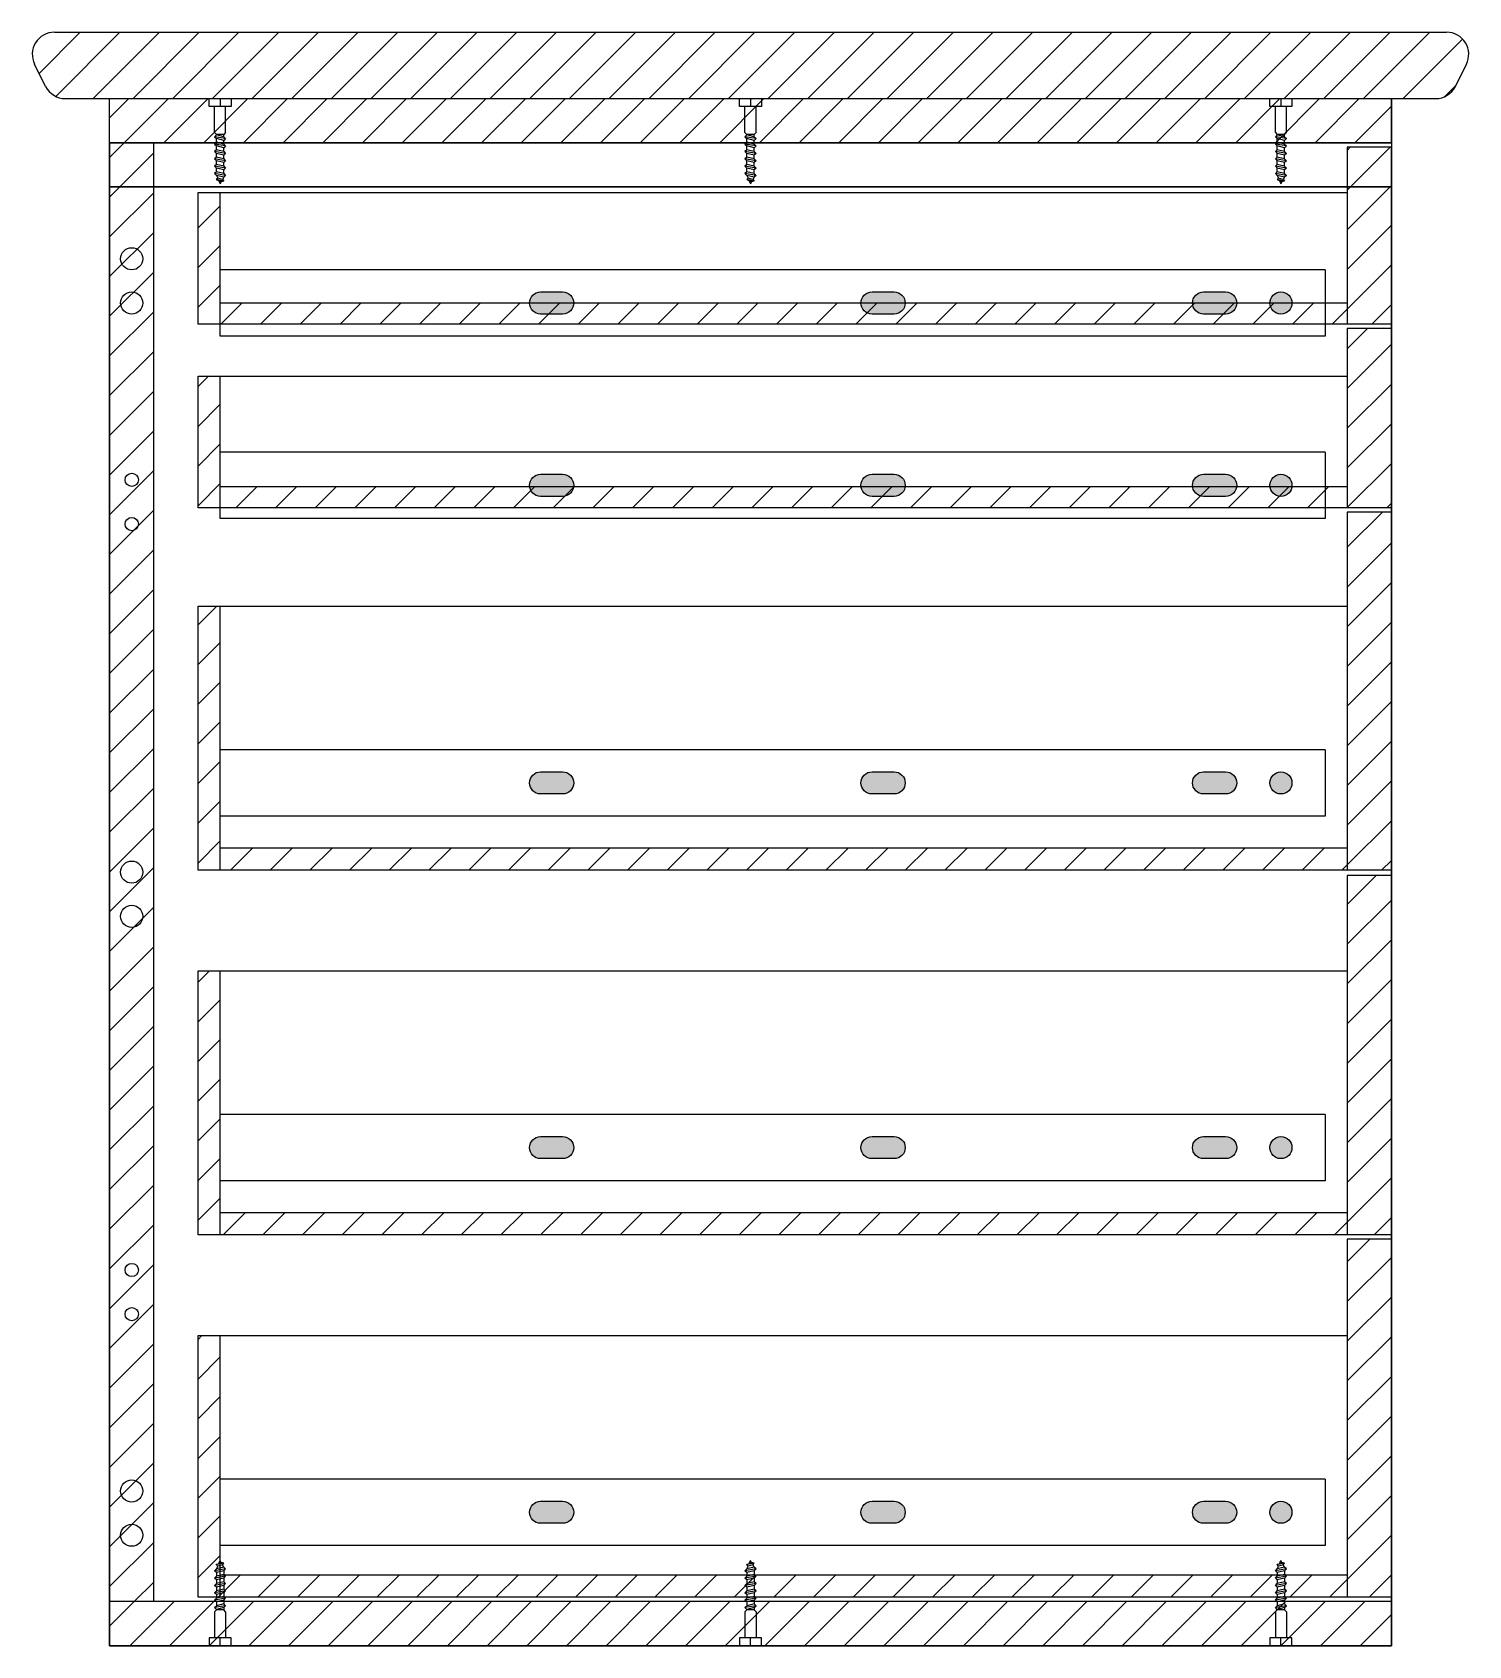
# Model space of a CAD drawing. Header units: millimetres. Extents: x 1393 to 2931, y 1684 to 2142.
# Drawn here: x 1393.4 to 1458.4, y 1723.1 to 1796.1 of the extents above; entities that cross this region are included whole.
import ezdxf

# ---------------------------------------------------------------- set-up
doc = ezdxf.new("R2010")
doc.units = ezdxf.units.MM
for name, color, linetype in [('Disegno', 7, 'Continuous'), ('G-ANNO-TEXT', 3, 'Continuous'), ('Layer1', 8, 'Continuous'), ('viti', 3, 'Continuous')]:
    doc.layers.add(name, color=color, linetype=linetype)
pattern_1 = [(45, (-281.8138, -211.5778), (-0.8980256, 0.8980256), [])]
pattern_2 = [(45, (-281.8138, -211.5778), (-0.8980256, 0.8980256), [])]

msp = doc.modelspace()

# ---------------------------------------------------------------- hatches: boundary and pattern name
at = {"layer": 'Disegno'}
h = msp.add_hatch(dxfattribs=at)
h.set_pattern_fill('ANSI31', color=3, scale=0.4)
h.paths.add_polyline_path([(1458.33, 1794.678, 0.557537), (1457.435, 1796.125), (1394.435, 1796.125, 0.557537), (1393.541, 1794.678), (1394.041, 1793.678, 0.284079), (1394.935, 1793.125), (1456.935, 1793.125, 0.284079), (1457.83, 1793.678)])
h = msp.add_hatch(dxfattribs=at)
h.set_pattern_fill('ANSI31', color=3, scale=0.4)
h.set_pattern_definition(pattern_2)
h.paths.add_polyline_path([(1452.935, 1782.925), (1454.935, 1782.925), (1454.935, 1790.925), (1452.935, 1790.925)])
h = msp.add_hatch(dxfattribs=at)
h.set_pattern_fill('ANSI31', color=3, scale=0.4)
h.set_pattern_definition(pattern_2)
h.paths.add_polyline_path([(1400.935, 1782.925), (1401.935, 1782.925), (1401.935, 1788.875), (1400.935, 1788.875)])
h = msp.add_hatch(color=2, dxfattribs=at)
h.dxf.hatch_style = 1
h.paths.add_polyline_path([(1416.435, 1784.375, 0.414214), (1415.935, 1783.875, 0.414214), (1416.435, 1783.375), (1417.435, 1783.375, 0.414214), (1417.935, 1783.875, 0.414214), (1417.435, 1784.375)])
h = msp.add_hatch(color=2, dxfattribs=at)
h.dxf.hatch_style = 1
h.paths.add_polyline_path([(1430.935, 1783.875, 0.414214), (1431.435, 1783.375), (1432.435, 1783.375, 0.414214), (1432.935, 1783.875, 0.414214), (1432.435, 1784.375), (1431.435, 1784.375, 0.414214)])
h = msp.add_hatch(color=2, dxfattribs=at)
h.dxf.hatch_style = 1
h.paths.add_polyline_path([(1445.935, 1783.875, 0.414214), (1446.435, 1783.375), (1447.435, 1783.375, 0.414214), (1447.935, 1783.875, 0.414214), (1447.435, 1784.375), (1446.435, 1784.375, 0.414214)])
h = msp.add_hatch(color=2, dxfattribs=at)
h.dxf.hatch_style = 1
h.paths.add_polyline_path([(1450.435, 1783.875, 1), (1449.435, 1783.875, 1)])
h = msp.add_hatch(dxfattribs=at)
h.set_pattern_fill('ANSI31', color=3, scale=0.4)
h.set_pattern_definition(pattern_2)
h.paths.add_polyline_path([(1452.935, 1783.875), (1401.935, 1783.875), (1401.935, 1782.925), (1452.935, 1782.925)])
h = msp.add_hatch(dxfattribs=at)
h.set_pattern_fill('ANSI31', color=3, scale=0.4)
h.set_pattern_definition(pattern_2)
h.paths.add_polyline_path([(1452.935, 1774.615), (1454.935, 1774.615), (1454.935, 1782.725), (1452.935, 1782.725)])
h = msp.add_hatch(dxfattribs=at)
h.set_pattern_fill('ANSI31', color=3, scale=0.4)
h.set_pattern_definition(pattern_2)
h.paths.add_polyline_path([(1401.935, 1780.565), (1400.935, 1780.565), (1400.935, 1774.615), (1401.935, 1774.615)])
h = msp.add_hatch(color=2, dxfattribs=at)
h.dxf.hatch_style = 1
h.paths.add_polyline_path([(1417.935, 1775.625, 0.414214), (1417.435, 1776.125), (1416.435, 1776.125, 0.414214), (1415.935, 1775.625, 0.414214), (1416.435, 1775.125), (1417.435, 1775.125, 0.414214)])
h = msp.add_hatch(color=2, dxfattribs=at)
h.dxf.hatch_style = 1
h.paths.add_polyline_path([(1432.435, 1775.125, 0.414214), (1432.935, 1775.625, 0.414214), (1432.435, 1776.125), (1431.435, 1776.125, 0.414214), (1430.935, 1775.625, 0.414214), (1431.435, 1775.125)])
h = msp.add_hatch(color=2, dxfattribs=at)
h.dxf.hatch_style = 1
h.paths.add_polyline_path([(1446.435, 1775.125), (1447.435, 1775.125, 0.414214), (1447.935, 1775.625, 0.414214), (1447.435, 1776.125), (1446.435, 1776.125, 0.414214), (1445.935, 1775.625, 0.414214)])
h = msp.add_hatch(color=2, dxfattribs=at)
h.dxf.hatch_style = 1
h.paths.add_polyline_path([(1450.435, 1775.625, 1), (1449.435, 1775.625, 1)])
h = msp.add_hatch(dxfattribs=at)
h.set_pattern_fill('ANSI31', color=3, scale=0.4)
h.set_pattern_definition(pattern_2)
h.paths.add_polyline_path([(1401.935, 1775.565), (1401.935, 1774.615), (1452.935, 1774.615), (1452.935, 1775.565)])
h = msp.add_hatch(dxfattribs=at)
h.set_pattern_fill('ANSI31', color=3, scale=0.4)
h.set_pattern_definition(pattern_2)
h.paths.add_polyline_path([(1454.935, 1774.415), (1452.935, 1774.415), (1452.935, 1758.215), (1454.935, 1758.215)])
h = msp.add_hatch(dxfattribs=at)
h.set_pattern_fill('ANSI31', color=3, scale=0.4)
h.set_pattern_definition(pattern_2)
h.paths.add_polyline_path([(1400.935, 1758.215), (1401.935, 1758.215), (1401.935, 1770.165), (1400.935, 1770.165)])
h = msp.add_hatch(color=2, dxfattribs=at)
h.dxf.hatch_style = 1
h.paths.add_polyline_path([(1416.435, 1762.665, 0.414214), (1415.935, 1762.165, 0.414214), (1416.435, 1761.665), (1417.435, 1761.665, 0.414214), (1417.935, 1762.165, 0.414214), (1417.435, 1762.665)])
h = msp.add_hatch(color=2, dxfattribs=at)
h.dxf.hatch_style = 1
h.paths.add_polyline_path([(1432.435, 1762.665), (1431.435, 1762.665, 0.414214), (1430.935, 1762.165, 0.414214), (1431.435, 1761.665), (1432.435, 1761.665, 0.414214), (1432.935, 1762.165, 0.414214)])
h = msp.add_hatch(color=2, dxfattribs=at)
h.dxf.hatch_style = 1
h.paths.add_polyline_path([(1446.435, 1762.665, 0.414214), (1445.935, 1762.165, 0.414214), (1446.435, 1761.665), (1447.435, 1761.665, 0.414214), (1447.935, 1762.165, 0.414214), (1447.435, 1762.665)])
h = msp.add_hatch(color=2, dxfattribs=at)
h.dxf.hatch_style = 1
h.paths.add_polyline_path([(1450.435, 1762.165, 1), (1449.435, 1762.165, 1)])
h = msp.add_hatch(dxfattribs=at)
h.set_pattern_fill('ANSI31', color=3, scale=0.4)
h.set_pattern_definition(pattern_2)
h.paths.add_polyline_path([(1401.935, 1759.215), (1401.935, 1758.215), (1452.935, 1758.215), (1452.935, 1759.215)])
h = msp.add_hatch(dxfattribs=at)
h.set_pattern_fill('ANSI31', color=3, scale=0.4)
h.set_pattern_definition(pattern_2)
h.paths.add_polyline_path([(1454.935, 1757.975), (1452.935, 1757.975), (1452.935, 1741.715), (1454.935, 1741.715)])
h = msp.add_hatch(dxfattribs=at)
h.set_pattern_fill('ANSI31', color=3, scale=0.4)
h.set_pattern_definition(pattern_2)
h.paths.add_polyline_path([(1400.935, 1741.715), (1401.935, 1741.715), (1401.935, 1753.665), (1400.935, 1753.665)])
h = msp.add_hatch(color=2, dxfattribs=at)
h.dxf.hatch_style = 1
h.paths.add_polyline_path([(1417.435, 1746.165), (1416.435, 1746.165, 0.414214), (1415.935, 1745.665, 0.414214), (1416.435, 1745.165), (1417.435, 1745.165, 0.414214), (1417.935, 1745.665, 0.414214)])
h = msp.add_hatch(color=2, dxfattribs=at)
h.dxf.hatch_style = 1
h.paths.add_polyline_path([(1431.435, 1746.165, 0.414214), (1430.935, 1745.665, 0.414214), (1431.435, 1745.165), (1432.435, 1745.165, 0.414214), (1432.935, 1745.665, 0.414214), (1432.435, 1746.165)])
h = msp.add_hatch(color=2, dxfattribs=at)
h.dxf.hatch_style = 1
h.paths.add_polyline_path([(1446.435, 1746.165, 0.414214), (1445.935, 1745.665, 0.414214), (1446.435, 1745.165), (1447.435, 1745.165, 0.414214), (1447.935, 1745.665, 0.414214), (1447.435, 1746.165)])
h = msp.add_hatch(color=2, dxfattribs=at)
h.dxf.hatch_style = 1
h.paths.add_polyline_path([(1450.435, 1745.665, 1), (1449.435, 1745.665, 1)])
h = msp.add_hatch(dxfattribs=at)
h.set_pattern_fill('ANSI31', color=3, scale=0.4)
h.set_pattern_definition(pattern_2)
h.paths.add_polyline_path([(1401.935, 1742.715), (1401.935, 1741.715), (1452.935, 1741.715), (1452.935, 1742.715)])
h = msp.add_hatch(dxfattribs=at)
h.set_pattern_fill('ANSI31', color=3, scale=0.4)
h.set_pattern_definition(pattern_2)
h.paths.add_polyline_path([(1454.935, 1741.515), (1452.935, 1741.515), (1452.935, 1725.325), (1454.935, 1725.325)])
h = msp.add_hatch(dxfattribs=at)
h.set_pattern_fill('ANSI31', color=3, scale=0.4)
h.set_pattern_definition(pattern_2)
h.paths.add_polyline_path([(1401.935, 1737.165), (1400.935, 1737.165), (1400.935, 1725.325), (1401.935, 1725.325)])
h = msp.add_hatch(color=2, dxfattribs=at)
h.dxf.hatch_style = 1
h.paths.add_polyline_path([(1416.435, 1729.665, 0.414214), (1415.935, 1729.165, 0.414214), (1416.435, 1728.665), (1417.435, 1728.665, 0.414214), (1417.935, 1729.165, 0.414214), (1417.435, 1729.665)])
h = msp.add_hatch(color=2, dxfattribs=at)
h.dxf.hatch_style = 1
h.paths.add_polyline_path([(1431.435, 1729.665, 0.414214), (1430.935, 1729.165, 0.414214), (1431.435, 1728.665), (1432.435, 1728.665, 0.414214), (1432.935, 1729.165, 0.414214), (1432.435, 1729.665)])
h = msp.add_hatch(color=2, dxfattribs=at)
h.dxf.hatch_style = 1
h.paths.add_polyline_path([(1447.935, 1729.165, 0.414214), (1447.435, 1729.665), (1446.435, 1729.665, 0.414214), (1445.935, 1729.165, 0.414214), (1446.435, 1728.665), (1447.435, 1728.665, 0.414214)])
h = msp.add_hatch(color=2, dxfattribs=at)
h.dxf.hatch_style = 1
h.paths.add_polyline_path([(1450.435, 1729.165, 1), (1449.435, 1729.165, 1)])
h = msp.add_hatch(dxfattribs=at)
h.set_pattern_fill('ANSI31', color=3, scale=0.4)
h.set_pattern_definition(pattern_2)
h.paths.add_polyline_path([(1401.935, 1726.325), (1401.935, 1725.325), (1452.935, 1725.325), (1452.935, 1726.325)])
at = {"layer": 'G-ANNO-TEXT'}
h = msp.add_hatch(dxfattribs=at)
h.set_pattern_fill('ANSI31', color=3, scale=0.4)
h.set_pattern_definition(pattern_1)
h.paths.add_polyline_path([(1454.935, 1791.125), (1454.935, 1793.125), (1396.935, 1793.125), (1396.935, 1791.125)])
h = msp.add_hatch(dxfattribs=at)
h.set_pattern_fill('ANSI31', color=3, scale=0.4)
h.set_pattern_definition(pattern_2)
h.paths.add_polyline_path([(1454.935, 1791.125), (1454.935, 1793.125), (1396.935, 1793.125), (1396.935, 1791.125)])
h = msp.add_hatch(dxfattribs=at)
h.set_pattern_fill('ANSI31', color=3, scale=0.4)
h.set_pattern_definition(pattern_1)
h.paths.add_polyline_path([(1396.935, 1725.125), (1398.935, 1725.125), (1398.935, 1791.125), (1396.935, 1791.125)])
h = msp.add_hatch(dxfattribs=at)
h.set_pattern_fill('ANSI31', color=3, scale=0.4)
h.set_pattern_definition(pattern_2)
h.paths.add_polyline_path([(1396.935, 1725.125), (1398.935, 1725.125), (1398.935, 1791.125), (1396.935, 1791.125)])
h = msp.add_hatch(dxfattribs=at)
h.set_pattern_fill('ANSI31', color=3, scale=0.4)
h.set_pattern_definition(pattern_1)
h.paths.add_polyline_path([(1396.935, 1725.125), (1396.935, 1723.125), (1454.935, 1723.125), (1454.935, 1725.125)])
h = msp.add_hatch(dxfattribs=at)
h.set_pattern_fill('ANSI31', color=3, scale=0.4)
h.set_pattern_definition(pattern_2)
h.paths.add_polyline_path([(1396.935, 1725.125), (1396.935, 1723.125), (1454.935, 1723.125), (1454.935, 1725.125)])

# ---------------------------------------------------------------- linework, layer by layer
for p, q in [((1394.435, 1796.125), (1457.435, 1796.125)), ((1394.041, 1793.678), (1393.541, 1794.678)), ((1457.83, 1793.678), (1458.33, 1794.678)), ((1394.935, 1793.125), (1456.935, 1793.125)), ((1396.935, 1793.125), (1454.935, 1793.125)), ((1396.935, 1723.125), (1396.935, 1793.125)), ((1396.935, 1793.125), (1454.935, 1793.125)), ((1396.935, 1723.125), (1396.935, 1793.125)), ((1454.935, 1793.125), (1454.935, 1723.125)), ((1396.935, 1791.125), (1454.935, 1791.125)), ((1398.935, 1725.125), (1398.935, 1791.125)), ((1398.935, 1725.125), (1398.935, 1791.125)), ((1452.935, 1790.925), (1452.935, 1782.925)), ((1454.935, 1782.925), (1454.935, 1790.925)), ((1396.935, 1789.125), (1454.935, 1789.125)), ((1396.935, 1789.125), (1454.935, 1789.125)), ((1400.935, 1782.925), (1400.935, 1788.875)), ((1400.935, 1788.875), (1401.935, 1788.875)), ((1401.935, 1782.925), (1401.935, 1788.875)), ((1454.935, 1789.125), (1454.935, 1723.125)), ((1451.935, 1785.375), (1401.935, 1785.375)), ((1401.935, 1782.375), (1401.935, 1785.375)), ((1451.935, 1785.375), (1451.935, 1782.375)), ((1452.935, 1783.875), (1401.935, 1783.875)), ((1452.935, 1782.725), (1452.935, 1774.615)), ((1454.935, 1774.615), (1454.935, 1782.725)), ((1451.935, 1782.375), (1401.935, 1782.375)), ((1400.935, 1774.615), (1400.935, 1780.565)), ((1400.935, 1780.565), (1401.935, 1780.565)), ((1401.935, 1774.615), (1401.935, 1780.565)), ((1451.935, 1777.125), (1401.935, 1777.125)), ((1401.935, 1774.125), (1401.935, 1777.125)), ((1451.935, 1777.125), (1451.935, 1774.125)), ((1452.935, 1775.565), (1401.935, 1775.565)), ((1451.935, 1774.125), (1401.935, 1774.125)), ((1452.935, 1774.415), (1452.935, 1758.215)), ((1454.935, 1758.215), (1454.935, 1774.415)), ((1400.935, 1758.215), (1400.935, 1770.165)), ((1400.935, 1770.165), (1401.935, 1770.165)), ((1401.935, 1758.215), (1401.935, 1770.165)), ((1451.935, 1763.665), (1401.935, 1763.665)), ((1401.935, 1760.665), (1401.935, 1763.665)), ((1451.935, 1763.665), (1451.935, 1760.665)), ((1451.935, 1760.665), (1401.935, 1760.665)), ((1452.935, 1757.975), (1452.935, 1741.715)), ((1454.935, 1741.715), (1454.935, 1757.975)), ((1400.935, 1741.715), (1400.935, 1753.665)), ((1400.935, 1753.665), (1401.935, 1753.665)), ((1401.935, 1741.715), (1401.935, 1753.665)), ((1451.935, 1747.165), (1401.935, 1747.165)), ((1401.935, 1744.165), (1401.935, 1747.165)), ((1451.935, 1747.165), (1451.935, 1744.165)), ((1451.935, 1744.165), (1401.935, 1744.165)), ((1452.935, 1741.515), (1452.935, 1725.325)), ((1454.935, 1725.325), (1454.935, 1741.565)), ((1400.935, 1725.325), (1400.935, 1737.165)), ((1400.935, 1737.165), (1401.935, 1737.165)), ((1401.935, 1725.325), (1401.935, 1737.165)), ((1451.935, 1730.665), (1401.935, 1730.665)), ((1401.935, 1727.665), (1401.935, 1730.665)), ((1451.935, 1730.665), (1451.935, 1727.665)), ((1451.935, 1727.665), (1401.935, 1727.665)), ((1454.935, 1725.125), (1396.935, 1725.125)), ((1454.935, 1725.125), (1396.935, 1725.125)), ((1454.935, 1723.125), (1396.935, 1723.125)), ((1454.935, 1723.125), (1396.935, 1723.125))]:
    msp.add_line(p, q)
for points in [[(1416.435, 1784.375), (1417.435, 1784.375, -0.414214), (1417.935, 1783.875), (1417.935, 1783.875, -0.414214), (1417.435, 1783.375), (1416.435, 1783.375, -0.414214), (1415.935, 1783.875), (1415.935, 1783.875, -0.414214)], [(1431.435, 1784.375), (1432.435, 1784.375, -0.414214), (1432.935, 1783.875), (1432.935, 1783.875, -0.414214), (1432.435, 1783.375), (1431.435, 1783.375, -0.414214), (1430.935, 1783.875), (1430.935, 1783.875, -0.414214)], [(1446.435, 1784.375), (1447.435, 1784.375, -0.414214), (1447.935, 1783.875), (1447.935, 1783.875, -0.414214), (1447.435, 1783.375), (1446.435, 1783.375, -0.414214), (1445.935, 1783.875), (1445.935, 1783.875, -0.414214)], [(1416.435, 1776.125), (1417.435, 1776.125, -0.414214), (1417.935, 1775.625), (1417.935, 1775.625, -0.414214), (1417.435, 1775.125), (1416.435, 1775.125, -0.414214), (1415.935, 1775.625), (1415.935, 1775.625, -0.414214)], [(1431.435, 1776.125), (1432.435, 1776.125, -0.414214), (1432.935, 1775.625), (1432.935, 1775.625, -0.414214), (1432.435, 1775.125), (1431.435, 1775.125, -0.414214), (1430.935, 1775.625), (1430.935, 1775.625, -0.414214)], [(1446.435, 1776.125), (1447.435, 1776.125, -0.414214), (1447.935, 1775.625), (1447.935, 1775.625, -0.414214), (1447.435, 1775.125), (1446.435, 1775.125, -0.414214), (1445.935, 1775.625), (1445.935, 1775.625, -0.414214)], [(1416.435, 1762.665), (1417.435, 1762.665, -0.414214), (1417.935, 1762.165), (1417.935, 1762.165, -0.414214), (1417.435, 1761.665), (1416.435, 1761.665, -0.414214), (1415.935, 1762.165), (1415.935, 1762.165, -0.414214)], [(1431.435, 1762.665), (1432.435, 1762.665, -0.414214), (1432.935, 1762.165), (1432.935, 1762.165, -0.414214), (1432.435, 1761.665), (1431.435, 1761.665, -0.414214), (1430.935, 1762.165), (1430.935, 1762.165, -0.414214)], [(1446.435, 1762.665), (1447.435, 1762.665, -0.414214), (1447.935, 1762.165), (1447.935, 1762.165, -0.414214), (1447.435, 1761.665), (1446.435, 1761.665, -0.414214), (1445.935, 1762.165), (1445.935, 1762.165, -0.414214)], [(1416.435, 1746.165), (1417.435, 1746.165, -0.414214), (1417.935, 1745.665), (1417.935, 1745.665, -0.414214), (1417.435, 1745.165), (1416.435, 1745.165, -0.414214), (1415.935, 1745.665), (1415.935, 1745.665, -0.414214)], [(1431.435, 1746.165), (1432.435, 1746.165, -0.414214), (1432.935, 1745.665), (1432.935, 1745.665, -0.414214), (1432.435, 1745.165), (1431.435, 1745.165, -0.414214), (1430.935, 1745.665), (1430.935, 1745.665, -0.414214)], [(1446.435, 1746.165), (1447.435, 1746.165, -0.414214), (1447.935, 1745.665), (1447.935, 1745.665, -0.414214), (1447.435, 1745.165), (1446.435, 1745.165, -0.414214), (1445.935, 1745.665), (1445.935, 1745.665, -0.414214)], [(1416.435, 1729.665), (1417.435, 1729.665, -0.414214), (1417.935, 1729.165), (1417.935, 1729.165, -0.414214), (1417.435, 1728.665), (1416.435, 1728.665, -0.414214), (1415.935, 1729.165), (1415.935, 1729.165, -0.414214)], [(1431.435, 1729.665), (1432.435, 1729.665, -0.414214), (1432.935, 1729.165), (1432.935, 1729.165, -0.414214), (1432.435, 1728.665), (1431.435, 1728.665, -0.414214), (1430.935, 1729.165), (1430.935, 1729.165, -0.414214)], [(1446.435, 1729.665), (1447.435, 1729.665, -0.414214), (1447.935, 1729.165), (1447.935, 1729.165, -0.414214), (1447.435, 1728.665), (1446.435, 1728.665, -0.414214), (1445.935, 1729.165), (1445.935, 1729.165, -0.414214)]]:
    msp.add_lwpolyline(points, format="xyb", close=True)
for centre in [(1449.935, 1783.875), (1449.935, 1775.625), (1449.935, 1762.165), (1449.935, 1745.665), (1449.935, 1729.165)]:
    msp.add_circle(centre, 0.5)
for centre, start, end in [((1394.435, 1795.125), 90, 206.56505), ((1457.435, 1795.125), 333.43495, 90), ((1394.935, 1794.125), 206.56505, 270), ((1456.935, 1794.125), 270, 333.43495)]:
    msp.add_arc(centre, 1, start, end)
at = {"layer": 'Disegno'}
for p, q in [((1454.935, 1791.125), (1454.935, 1793.125)), ((1454.935, 1791.125), (1396.935, 1791.125)), ((1396.935, 1791.125), (1396.935, 1725.125)), ((1454.935, 1790.925), (1452.935, 1790.925)), ((1396.935, 1789.125), (1396.935, 1723.125)), ((1454.935, 1789.125), (1396.935, 1789.125)), ((1396.935, 1789.125), (1396.935, 1723.125)), ((1454.935, 1723.125), (1454.935, 1789.125)), ((1454.935, 1782.925), (1400.935, 1782.925)), ((1454.935, 1782.725), (1452.935, 1782.725)), ((1454.935, 1774.615), (1400.935, 1774.615)), ((1454.935, 1774.415), (1452.935, 1774.415)), ((1452.935, 1759.215), (1401.935, 1759.215)), ((1454.935, 1758.215), (1400.935, 1758.215)), ((1454.935, 1757.975), (1452.935, 1757.975)), ((1452.935, 1742.715), (1401.935, 1742.715)), ((1454.935, 1741.715), (1400.935, 1741.715)), ((1454.935, 1741.515), (1452.935, 1741.515)), ((1452.935, 1726.325), (1401.935, 1726.325)), ((1454.935, 1725.325), (1400.935, 1725.325)), ((1454.935, 1725.125), (1454.935, 1723.125)), ((1396.935, 1723.125), (1454.935, 1723.125)), ((1396.935, 1723.125), (1454.935, 1723.125))]:
    msp.add_line(p, q, dxfattribs=at)
for centre, radius in [((1397.935, 1785.875), 0.5), ((1397.935, 1783.875), 0.5), ((1397.935, 1775.875), 0.3), ((1397.935, 1773.875), 0.3), ((1397.935, 1758.125), 0.5), ((1397.935, 1756.125), 0.5), ((1397.935, 1740.125), 0.3), ((1397.935, 1738.125), 0.3), ((1397.935, 1730.125), 0.5), ((1397.935, 1728.125), 0.5)]:
    msp.add_circle(centre, radius, dxfattribs=at)
at = {"layer": 'Layer1'}
for p, q in [((1401.935, 1788.875), (1452.935, 1788.875)), ((1401.935, 1780.565), (1452.935, 1780.565)), ((1401.935, 1770.165), (1452.935, 1770.165)), ((1401.935, 1753.665), (1452.935, 1753.665)), ((1401.935, 1737.165), (1452.935, 1737.165))]:
    msp.add_line(p, q, dxfattribs=at)
at = {"layer": 'viti'}
for p, q in [((1401.435, 1792.771), (1401.435, 1793.125)), ((1401.435, 1793.125), (1402.435, 1793.125)), ((1401.935, 1793.125), (1401.935, 1792.771)), ((1402.435, 1793.125), (1402.435, 1792.771)), ((1425.435, 1792.771), (1425.435, 1793.125)), ((1425.435, 1793.125), (1426.435, 1793.125)), ((1425.935, 1793.125), (1425.935, 1792.771)), ((1426.435, 1793.125), (1426.435, 1792.771)), ((1449.435, 1792.771), (1449.435, 1793.125)), ((1449.435, 1793.125), (1450.435, 1793.125)), ((1449.935, 1793.125), (1449.935, 1792.771)), ((1450.435, 1793.125), (1450.435, 1792.771)), ((1402.435, 1792.771), (1401.435, 1792.771)), ((1401.685, 1791.584), (1401.685, 1792.771)), ((1402.185, 1792.771), (1401.685, 1792.771)), ((1402.185, 1791.584), (1402.185, 1792.771)), ((1426.435, 1792.771), (1425.435, 1792.771)), ((1425.685, 1791.584), (1425.685, 1792.771)), ((1426.185, 1792.771), (1425.685, 1792.771)), ((1426.185, 1791.584), (1426.185, 1792.771)), ((1450.435, 1792.771), (1449.435, 1792.771)), ((1449.685, 1791.584), (1449.685, 1792.771)), ((1450.185, 1792.771), (1449.685, 1792.771)), ((1450.185, 1791.584), (1450.185, 1792.771)), ((1401.685, 1791.584), (1401.769, 1791.501)), ((1401.769, 1791.479), (1401.685, 1791.397)), ((1401.769, 1791.479), (1401.769, 1791.501)), ((1402.102, 1791.501), (1401.769, 1791.501)), ((1402.102, 1791.396), (1401.769, 1791.479)), ((1402.185, 1791.584), (1402.102, 1791.501)), ((1402.102, 1791.396), (1402.102, 1791.501)), ((1425.685, 1791.584), (1425.769, 1791.501)), ((1425.769, 1791.479), (1425.685, 1791.397)), ((1425.769, 1791.479), (1425.769, 1791.501)), ((1426.102, 1791.501), (1425.769, 1791.501)), ((1426.102, 1791.396), (1425.769, 1791.479)), ((1426.185, 1791.584), (1426.102, 1791.501)), ((1426.102, 1791.396), (1426.102, 1791.501)), ((1449.685, 1791.584), (1449.769, 1791.501)), ((1449.769, 1791.479), (1449.685, 1791.397)), ((1449.769, 1791.479), (1449.769, 1791.501)), ((1450.102, 1791.501), (1449.769, 1791.501)), ((1450.102, 1791.396), (1449.769, 1791.479)), ((1450.185, 1791.584), (1450.102, 1791.501)), ((1450.102, 1791.396), (1450.102, 1791.501)), ((1401.685, 1791.397), (1401.769, 1791.313)), ((1402.185, 1791.313), (1401.685, 1791.397)), ((1401.769, 1791.146), (1401.685, 1791.063)), ((1401.685, 1791.063), (1401.769, 1790.98)), ((1402.185, 1790.98), (1401.685, 1791.063)), ((1401.769, 1790.813), (1401.685, 1790.73)), ((1401.685, 1790.73), (1401.769, 1790.647)), ((1402.185, 1790.647), (1401.685, 1790.73)), ((1402.102, 1791.23), (1401.769, 1791.313)), ((1401.769, 1791.146), (1401.769, 1791.313)), ((1402.102, 1791.063), (1401.769, 1791.146)), ((1402.102, 1790.897), (1401.769, 1790.98)), ((1401.769, 1790.813), (1401.769, 1790.98)), ((1402.102, 1790.729), (1401.769, 1790.813)), ((1402.102, 1791.396), (1402.185, 1791.313)), ((1402.185, 1791.313), (1402.102, 1791.23)), ((1402.102, 1791.063), (1402.102, 1791.23)), ((1402.102, 1791.063), (1402.185, 1790.98)), ((1402.185, 1790.98), (1402.102, 1790.897)), ((1402.102, 1790.729), (1402.102, 1790.897)), ((1402.102, 1790.729), (1402.185, 1790.647)), ((1425.685, 1791.397), (1425.769, 1791.313)), ((1426.185, 1791.313), (1425.685, 1791.397)), ((1425.769, 1791.146), (1425.685, 1791.063)), ((1425.685, 1791.063), (1425.769, 1790.98)), ((1426.185, 1790.98), (1425.685, 1791.063)), ((1425.769, 1790.813), (1425.685, 1790.73)), ((1425.685, 1790.73), (1425.769, 1790.647)), ((1426.185, 1790.647), (1425.685, 1790.73)), ((1426.102, 1791.23), (1425.769, 1791.313)), ((1425.769, 1791.146), (1425.769, 1791.313)), ((1426.102, 1791.063), (1425.769, 1791.146)), ((1426.102, 1790.897), (1425.769, 1790.98)), ((1425.769, 1790.813), (1425.769, 1790.98)), ((1426.102, 1790.729), (1425.769, 1790.813)), ((1426.102, 1791.396), (1426.185, 1791.313)), ((1426.185, 1791.313), (1426.102, 1791.23)), ((1426.102, 1791.063), (1426.102, 1791.23)), ((1426.102, 1791.063), (1426.185, 1790.98)), ((1426.185, 1790.98), (1426.102, 1790.897)), ((1426.102, 1790.729), (1426.102, 1790.897)), ((1426.102, 1790.729), (1426.185, 1790.647)), ((1449.685, 1791.397), (1449.769, 1791.313)), ((1450.185, 1791.313), (1449.685, 1791.397)), ((1449.769, 1791.146), (1449.685, 1791.063)), ((1449.685, 1791.063), (1449.769, 1790.98)), ((1450.185, 1790.98), (1449.685, 1791.063)), ((1449.769, 1790.813), (1449.685, 1790.73)), ((1449.685, 1790.73), (1449.769, 1790.647)), ((1450.185, 1790.647), (1449.685, 1790.73)), ((1450.102, 1791.23), (1449.769, 1791.313)), ((1449.769, 1791.146), (1449.769, 1791.313)), ((1450.102, 1791.063), (1449.769, 1791.146)), ((1450.102, 1790.897), (1449.769, 1790.98)), ((1449.769, 1790.813), (1449.769, 1790.98)), ((1450.102, 1790.729), (1449.769, 1790.813)), ((1450.102, 1791.396), (1450.185, 1791.313)), ((1450.185, 1791.313), (1450.102, 1791.23)), ((1450.102, 1791.063), (1450.102, 1791.23)), ((1450.102, 1791.063), (1450.185, 1790.98)), ((1450.185, 1790.98), (1450.102, 1790.897)), ((1450.102, 1790.729), (1450.102, 1790.897)), ((1450.102, 1790.729), (1450.185, 1790.647)), ((1401.769, 1790.479), (1401.685, 1790.397)), ((1401.685, 1790.397), (1401.769, 1790.313)), ((1402.185, 1790.313), (1401.685, 1790.397)), ((1401.769, 1790.146), (1401.685, 1790.063)), ((1401.685, 1790.063), (1401.769, 1789.98)), ((1402.185, 1789.98), (1401.685, 1790.063)), ((1402.102, 1790.563), (1401.769, 1790.647)), ((1401.769, 1790.479), (1401.769, 1790.647)), ((1402.102, 1790.396), (1401.769, 1790.479)), ((1402.102, 1790.23), (1401.769, 1790.313)), ((1401.769, 1790.146), (1401.769, 1790.313)), ((1402.102, 1790.063), (1401.769, 1790.146)), ((1402.102, 1789.897), (1401.769, 1789.98)), ((1401.769, 1789.813), (1401.769, 1789.98)), ((1402.185, 1790.647), (1402.102, 1790.563)), ((1402.102, 1790.396), (1402.102, 1790.563)), ((1402.102, 1790.396), (1402.185, 1790.313)), ((1402.185, 1790.313), (1402.102, 1790.23)), ((1402.102, 1790.063), (1402.102, 1790.23)), ((1402.102, 1790.063), (1402.185, 1789.98)), ((1402.185, 1789.98), (1402.102, 1789.897)), ((1425.769, 1790.479), (1425.685, 1790.397)), ((1425.685, 1790.397), (1425.769, 1790.313)), ((1426.185, 1790.313), (1425.685, 1790.397)), ((1425.769, 1790.146), (1425.685, 1790.063)), ((1425.685, 1790.063), (1425.769, 1789.98)), ((1426.185, 1789.98), (1425.685, 1790.063)), ((1426.102, 1790.563), (1425.769, 1790.647)), ((1425.769, 1790.479), (1425.769, 1790.647)), ((1426.102, 1790.396), (1425.769, 1790.479)), ((1426.102, 1790.23), (1425.769, 1790.313)), ((1425.769, 1790.146), (1425.769, 1790.313)), ((1426.102, 1790.063), (1425.769, 1790.146)), ((1426.102, 1789.897), (1425.769, 1789.98)), ((1425.769, 1789.813), (1425.769, 1789.98)), ((1426.185, 1790.647), (1426.102, 1790.563)), ((1426.102, 1790.396), (1426.102, 1790.563)), ((1426.102, 1790.396), (1426.185, 1790.313)), ((1426.185, 1790.313), (1426.102, 1790.23)), ((1426.102, 1790.063), (1426.102, 1790.23)), ((1426.102, 1790.063), (1426.185, 1789.98)), ((1426.185, 1789.98), (1426.102, 1789.897)), ((1449.769, 1790.479), (1449.685, 1790.397)), ((1449.685, 1790.397), (1449.769, 1790.313)), ((1450.185, 1790.313), (1449.685, 1790.397)), ((1449.769, 1790.146), (1449.685, 1790.063)), ((1449.685, 1790.063), (1449.769, 1789.98)), ((1450.185, 1789.98), (1449.685, 1790.063)), ((1450.102, 1790.563), (1449.769, 1790.647)), ((1449.769, 1790.479), (1449.769, 1790.647)), ((1450.102, 1790.396), (1449.769, 1790.479)), ((1450.102, 1790.23), (1449.769, 1790.313)), ((1449.769, 1790.146), (1449.769, 1790.313)), ((1450.102, 1790.063), (1449.769, 1790.146)), ((1450.102, 1789.897), (1449.769, 1789.98)), ((1449.769, 1789.813), (1449.769, 1789.98)), ((1450.185, 1790.647), (1450.102, 1790.563)), ((1450.102, 1790.396), (1450.102, 1790.563)), ((1450.102, 1790.396), (1450.185, 1790.313)), ((1450.185, 1790.313), (1450.102, 1790.23)), ((1450.102, 1790.063), (1450.102, 1790.23)), ((1450.102, 1790.063), (1450.185, 1789.98)), ((1450.185, 1789.98), (1450.102, 1789.897)), ((1401.769, 1789.813), (1401.685, 1789.73)), ((1401.685, 1789.73), (1401.769, 1789.647)), ((1402.185, 1789.647), (1401.685, 1789.73)), ((1401.825, 1789.519), (1401.764, 1789.457)), ((1401.764, 1789.457), (1401.866, 1789.426)), ((1402.106, 1789.395), (1401.764, 1789.457)), ((1402.102, 1789.729), (1401.769, 1789.813)), ((1402.102, 1789.563), (1401.769, 1789.647)), ((1401.769, 1789.647), (1401.825, 1789.519)), ((1402.042, 1789.459), (1401.825, 1789.519)), ((1401.985, 1789.358), (1401.866, 1789.426)), ((1401.866, 1789.426), (1401.935, 1789.271)), ((1401.985, 1789.358), (1401.935, 1789.271)), ((1402.106, 1789.395), (1401.985, 1789.358)), ((1402.102, 1789.563), (1402.042, 1789.459)), ((1402.042, 1789.459), (1402.106, 1789.395)), ((1402.102, 1789.729), (1402.102, 1789.897)), ((1402.102, 1789.729), (1402.185, 1789.647)), ((1402.185, 1789.647), (1402.102, 1789.563)), ((1425.769, 1789.813), (1425.685, 1789.73)), ((1425.685, 1789.73), (1425.769, 1789.647)), ((1426.185, 1789.647), (1425.685, 1789.73)), ((1425.825, 1789.519), (1425.764, 1789.457)), ((1425.764, 1789.457), (1425.866, 1789.426)), ((1426.106, 1789.395), (1425.764, 1789.457)), ((1426.102, 1789.729), (1425.769, 1789.813)), ((1426.102, 1789.563), (1425.769, 1789.647)), ((1425.769, 1789.647), (1425.825, 1789.519)), ((1426.042, 1789.459), (1425.825, 1789.519)), ((1425.985, 1789.358), (1425.866, 1789.426)), ((1425.866, 1789.426), (1425.935, 1789.271)), ((1425.985, 1789.358), (1425.935, 1789.271)), ((1426.106, 1789.395), (1425.985, 1789.358)), ((1426.102, 1789.563), (1426.042, 1789.459)), ((1426.042, 1789.459), (1426.106, 1789.395)), ((1426.102, 1789.729), (1426.102, 1789.897)), ((1426.102, 1789.729), (1426.185, 1789.647)), ((1426.185, 1789.647), (1426.102, 1789.563)), ((1449.769, 1789.813), (1449.685, 1789.73)), ((1449.685, 1789.73), (1449.769, 1789.647)), ((1450.185, 1789.647), (1449.685, 1789.73)), ((1449.825, 1789.519), (1449.764, 1789.457)), ((1449.764, 1789.457), (1449.866, 1789.426)), ((1450.106, 1789.395), (1449.764, 1789.457)), ((1450.102, 1789.729), (1449.769, 1789.813)), ((1450.102, 1789.563), (1449.769, 1789.647)), ((1449.769, 1789.647), (1449.825, 1789.519)), ((1450.042, 1789.459), (1449.825, 1789.519)), ((1449.985, 1789.358), (1449.866, 1789.426)), ((1449.866, 1789.426), (1449.935, 1789.271)), ((1449.985, 1789.358), (1449.935, 1789.271)), ((1450.106, 1789.395), (1449.985, 1789.358)), ((1450.102, 1789.563), (1450.042, 1789.459)), ((1450.042, 1789.459), (1450.106, 1789.395)), ((1450.102, 1789.729), (1450.102, 1789.897)), ((1450.102, 1789.729), (1450.185, 1789.647)), ((1450.185, 1789.647), (1450.102, 1789.563)), ((1401.685, 1726.521), (1401.769, 1726.604)), ((1402.185, 1726.604), (1401.685, 1726.521)), ((1401.769, 1726.438), (1401.685, 1726.521)), ((1402.106, 1726.856), (1401.764, 1726.794)), ((1401.764, 1726.794), (1401.866, 1726.824)), ((1401.825, 1726.732), (1401.764, 1726.794)), ((1401.769, 1726.604), (1401.825, 1726.732)), ((1402.102, 1726.687), (1401.769, 1726.604)), ((1402.102, 1726.521), (1401.769, 1726.438)), ((1402.042, 1726.792), (1401.825, 1726.732)), ((1401.866, 1726.824), (1401.935, 1726.979)), ((1401.985, 1726.892), (1401.866, 1726.824)), ((1401.985, 1726.892), (1401.935, 1726.979)), ((1402.106, 1726.856), (1401.985, 1726.892)), ((1402.042, 1726.792), (1402.106, 1726.856)), ((1402.102, 1726.687), (1402.042, 1726.792)), ((1402.185, 1726.604), (1402.102, 1726.687)), ((1402.102, 1726.521), (1402.185, 1726.604)), ((1402.102, 1726.521), (1402.102, 1726.354)), ((1425.685, 1726.521), (1425.769, 1726.604)), ((1426.185, 1726.604), (1425.685, 1726.521)), ((1425.769, 1726.438), (1425.685, 1726.521)), ((1426.106, 1726.856), (1425.764, 1726.794)), ((1425.764, 1726.794), (1425.866, 1726.824)), ((1425.825, 1726.732), (1425.764, 1726.794)), ((1425.769, 1726.604), (1425.825, 1726.732)), ((1426.102, 1726.687), (1425.769, 1726.604)), ((1426.102, 1726.521), (1425.769, 1726.438)), ((1426.042, 1726.792), (1425.825, 1726.732)), ((1425.866, 1726.824), (1425.935, 1726.979)), ((1425.985, 1726.892), (1425.866, 1726.824)), ((1425.985, 1726.892), (1425.935, 1726.979)), ((1426.106, 1726.856), (1425.985, 1726.892)), ((1426.042, 1726.792), (1426.106, 1726.856)), ((1426.102, 1726.687), (1426.042, 1726.792)), ((1426.185, 1726.604), (1426.102, 1726.687)), ((1426.102, 1726.521), (1426.185, 1726.604)), ((1426.102, 1726.521), (1426.102, 1726.354)), ((1449.685, 1726.521), (1449.769, 1726.604)), ((1450.185, 1726.604), (1449.685, 1726.521)), ((1449.769, 1726.438), (1449.685, 1726.521)), ((1450.106, 1726.856), (1449.764, 1726.794)), ((1449.764, 1726.794), (1449.866, 1726.824)), ((1449.825, 1726.732), (1449.764, 1726.794)), ((1449.769, 1726.604), (1449.825, 1726.732)), ((1450.102, 1726.687), (1449.769, 1726.604)), ((1450.102, 1726.521), (1449.769, 1726.438)), ((1450.042, 1726.792), (1449.825, 1726.732)), ((1449.866, 1726.824), (1449.935, 1726.979)), ((1449.985, 1726.892), (1449.866, 1726.824)), ((1449.985, 1726.892), (1449.935, 1726.979)), ((1450.106, 1726.856), (1449.985, 1726.892)), ((1450.042, 1726.792), (1450.106, 1726.856)), ((1450.102, 1726.687), (1450.042, 1726.792)), ((1450.185, 1726.604), (1450.102, 1726.687)), ((1450.102, 1726.521), (1450.185, 1726.604)), ((1450.102, 1726.521), (1450.102, 1726.354)), ((1401.685, 1726.187), (1401.769, 1726.271)), ((1402.185, 1726.271), (1401.685, 1726.187)), ((1401.769, 1726.104), (1401.685, 1726.187)), ((1401.685, 1725.854), (1401.769, 1725.937)), ((1402.185, 1725.937), (1401.685, 1725.854)), ((1401.769, 1725.771), (1401.685, 1725.854)), ((1401.769, 1726.438), (1401.769, 1726.271)), ((1402.102, 1726.354), (1401.769, 1726.271)), ((1402.102, 1726.188), (1401.769, 1726.104)), ((1401.769, 1726.104), (1401.769, 1725.937)), ((1402.102, 1726.021), (1401.769, 1725.937)), ((1402.102, 1725.854), (1401.769, 1725.771)), ((1401.769, 1725.771), (1401.769, 1725.604)), ((1402.185, 1726.271), (1402.102, 1726.354)), ((1402.102, 1726.188), (1402.185, 1726.271)), ((1402.102, 1726.188), (1402.102, 1726.021)), ((1402.185, 1725.937), (1402.102, 1726.021)), ((1402.102, 1725.854), (1402.185, 1725.937)), ((1402.102, 1725.854), (1402.102, 1725.687)), ((1425.685, 1726.187), (1425.769, 1726.271)), ((1426.185, 1726.271), (1425.685, 1726.187)), ((1425.769, 1726.104), (1425.685, 1726.187)), ((1425.685, 1725.854), (1425.769, 1725.937)), ((1426.185, 1725.937), (1425.685, 1725.854)), ((1425.769, 1725.771), (1425.685, 1725.854)), ((1425.769, 1726.438), (1425.769, 1726.271)), ((1426.102, 1726.354), (1425.769, 1726.271)), ((1426.102, 1726.188), (1425.769, 1726.104)), ((1425.769, 1726.104), (1425.769, 1725.937)), ((1426.102, 1726.021), (1425.769, 1725.937)), ((1426.102, 1725.854), (1425.769, 1725.771)), ((1425.769, 1725.771), (1425.769, 1725.604)), ((1426.185, 1726.271), (1426.102, 1726.354)), ((1426.102, 1726.188), (1426.185, 1726.271)), ((1426.102, 1726.188), (1426.102, 1726.021)), ((1426.185, 1725.937), (1426.102, 1726.021)), ((1426.102, 1725.854), (1426.185, 1725.937)), ((1426.102, 1725.854), (1426.102, 1725.687)), ((1449.685, 1726.187), (1449.769, 1726.271)), ((1450.185, 1726.271), (1449.685, 1726.187)), ((1449.769, 1726.104), (1449.685, 1726.187)), ((1449.685, 1725.854), (1449.769, 1725.937)), ((1450.185, 1725.937), (1449.685, 1725.854)), ((1449.769, 1725.771), (1449.685, 1725.854)), ((1449.769, 1726.438), (1449.769, 1726.271)), ((1450.102, 1726.354), (1449.769, 1726.271)), ((1450.102, 1726.188), (1449.769, 1726.104)), ((1449.769, 1726.104), (1449.769, 1725.937)), ((1450.102, 1726.021), (1449.769, 1725.937)), ((1450.102, 1725.854), (1449.769, 1725.771)), ((1449.769, 1725.771), (1449.769, 1725.604)), ((1450.185, 1726.271), (1450.102, 1726.354)), ((1450.102, 1726.188), (1450.185, 1726.271)), ((1450.102, 1726.188), (1450.102, 1726.021)), ((1450.185, 1725.937), (1450.102, 1726.021)), ((1450.102, 1725.854), (1450.185, 1725.937)), ((1450.102, 1725.854), (1450.102, 1725.687)), ((1401.685, 1725.521), (1401.769, 1725.604)), ((1402.185, 1725.604), (1401.685, 1725.521)), ((1401.769, 1725.438), (1401.685, 1725.521)), ((1401.685, 1725.187), (1401.769, 1725.271)), ((1402.185, 1725.271), (1401.685, 1725.187)), ((1401.769, 1725.104), (1401.685, 1725.187)), ((1402.102, 1725.687), (1401.769, 1725.604)), ((1402.102, 1725.521), (1401.769, 1725.438)), ((1401.769, 1725.438), (1401.769, 1725.271)), ((1402.102, 1725.354), (1401.769, 1725.271)), ((1402.102, 1725.188), (1401.769, 1725.104)), ((1401.769, 1725.104), (1401.769, 1724.937)), ((1402.102, 1725.021), (1401.769, 1724.937)), ((1402.185, 1725.604), (1402.102, 1725.687)), ((1402.102, 1725.521), (1402.185, 1725.604)), ((1402.102, 1725.521), (1402.102, 1725.354)), ((1402.185, 1725.271), (1402.102, 1725.354)), ((1402.102, 1725.188), (1402.185, 1725.271)), ((1402.102, 1725.188), (1402.102, 1725.021)), ((1402.185, 1724.937), (1402.102, 1725.021)), ((1425.685, 1725.521), (1425.769, 1725.604)), ((1426.185, 1725.604), (1425.685, 1725.521)), ((1425.769, 1725.438), (1425.685, 1725.521)), ((1425.685, 1725.187), (1425.769, 1725.271)), ((1426.185, 1725.271), (1425.685, 1725.187)), ((1425.769, 1725.104), (1425.685, 1725.187)), ((1426.102, 1725.687), (1425.769, 1725.604)), ((1426.102, 1725.521), (1425.769, 1725.438)), ((1425.769, 1725.438), (1425.769, 1725.271)), ((1426.102, 1725.354), (1425.769, 1725.271)), ((1426.102, 1725.188), (1425.769, 1725.104)), ((1425.769, 1725.104), (1425.769, 1724.937)), ((1426.102, 1725.021), (1425.769, 1724.937)), ((1426.185, 1725.604), (1426.102, 1725.687)), ((1426.102, 1725.521), (1426.185, 1725.604)), ((1426.102, 1725.521), (1426.102, 1725.354)), ((1426.185, 1725.271), (1426.102, 1725.354)), ((1426.102, 1725.188), (1426.185, 1725.271)), ((1426.102, 1725.188), (1426.102, 1725.021)), ((1426.185, 1724.937), (1426.102, 1725.021)), ((1449.685, 1725.521), (1449.769, 1725.604)), ((1450.185, 1725.604), (1449.685, 1725.521)), ((1449.769, 1725.438), (1449.685, 1725.521)), ((1449.685, 1725.187), (1449.769, 1725.271)), ((1450.185, 1725.271), (1449.685, 1725.187)), ((1449.769, 1725.104), (1449.685, 1725.187)), ((1450.102, 1725.687), (1449.769, 1725.604)), ((1450.102, 1725.521), (1449.769, 1725.438)), ((1449.769, 1725.438), (1449.769, 1725.271)), ((1450.102, 1725.354), (1449.769, 1725.271)), ((1450.102, 1725.188), (1449.769, 1725.104)), ((1449.769, 1725.104), (1449.769, 1724.937)), ((1450.102, 1725.021), (1449.769, 1724.937)), ((1450.185, 1725.604), (1450.102, 1725.687)), ((1450.102, 1725.521), (1450.185, 1725.604)), ((1450.102, 1725.521), (1450.102, 1725.354)), ((1450.185, 1725.271), (1450.102, 1725.354)), ((1450.102, 1725.188), (1450.185, 1725.271)), ((1450.102, 1725.188), (1450.102, 1725.021)), ((1450.185, 1724.937), (1450.102, 1725.021)), ((1401.685, 1724.854), (1401.769, 1724.937)), ((1402.185, 1724.937), (1401.685, 1724.854)), ((1401.769, 1724.771), (1401.685, 1724.854)), ((1401.685, 1724.666), (1401.769, 1724.75)), ((1401.685, 1724.666), (1401.685, 1723.479)), ((1402.102, 1724.854), (1401.769, 1724.771)), ((1401.769, 1724.771), (1401.769, 1724.75)), ((1402.102, 1724.75), (1401.769, 1724.75)), ((1402.102, 1724.854), (1402.185, 1724.937)), ((1402.102, 1724.854), (1402.102, 1724.75)), ((1402.185, 1724.666), (1402.102, 1724.75)), ((1402.185, 1724.666), (1402.185, 1723.479)), ((1425.685, 1724.854), (1425.769, 1724.937)), ((1426.185, 1724.937), (1425.685, 1724.854)), ((1425.769, 1724.771), (1425.685, 1724.854)), ((1425.685, 1724.666), (1425.769, 1724.75)), ((1425.685, 1724.666), (1425.685, 1723.479)), ((1426.102, 1724.854), (1425.769, 1724.771)), ((1425.769, 1724.771), (1425.769, 1724.75)), ((1426.102, 1724.75), (1425.769, 1724.75)), ((1426.102, 1724.854), (1426.185, 1724.937)), ((1426.102, 1724.854), (1426.102, 1724.75)), ((1426.185, 1724.666), (1426.102, 1724.75)), ((1426.185, 1724.666), (1426.185, 1723.479)), ((1449.685, 1724.854), (1449.769, 1724.937)), ((1450.185, 1724.937), (1449.685, 1724.854)), ((1449.769, 1724.771), (1449.685, 1724.854)), ((1449.685, 1724.666), (1449.769, 1724.75)), ((1449.685, 1724.666), (1449.685, 1723.479)), ((1450.102, 1724.854), (1449.769, 1724.771)), ((1449.769, 1724.771), (1449.769, 1724.75)), ((1450.102, 1724.75), (1449.769, 1724.75)), ((1450.102, 1724.854), (1450.185, 1724.937)), ((1450.102, 1724.854), (1450.102, 1724.75)), ((1450.185, 1724.666), (1450.102, 1724.75)), ((1450.185, 1724.666), (1450.185, 1723.479)), ((1402.435, 1723.479), (1401.435, 1723.479)), ((1401.435, 1723.479), (1401.435, 1723.125)), ((1401.435, 1723.125), (1402.435, 1723.125)), ((1402.185, 1723.479), (1401.685, 1723.479)), ((1401.935, 1723.125), (1401.935, 1723.479)), ((1402.435, 1723.125), (1402.435, 1723.479)), ((1426.435, 1723.479), (1425.435, 1723.479)), ((1425.435, 1723.479), (1425.435, 1723.125)), ((1425.435, 1723.125), (1426.435, 1723.125)), ((1426.185, 1723.479), (1425.685, 1723.479)), ((1425.935, 1723.125), (1425.935, 1723.479)), ((1426.435, 1723.125), (1426.435, 1723.479)), ((1450.435, 1723.479), (1449.435, 1723.479)), ((1449.435, 1723.479), (1449.435, 1723.125)), ((1449.435, 1723.125), (1450.435, 1723.125)), ((1450.185, 1723.479), (1449.685, 1723.479)), ((1449.935, 1723.125), (1449.935, 1723.479)), ((1450.435, 1723.125), (1450.435, 1723.479))]:
    msp.add_line(p, q, dxfattribs=at)

doc.saveas('drawing.dxf')
